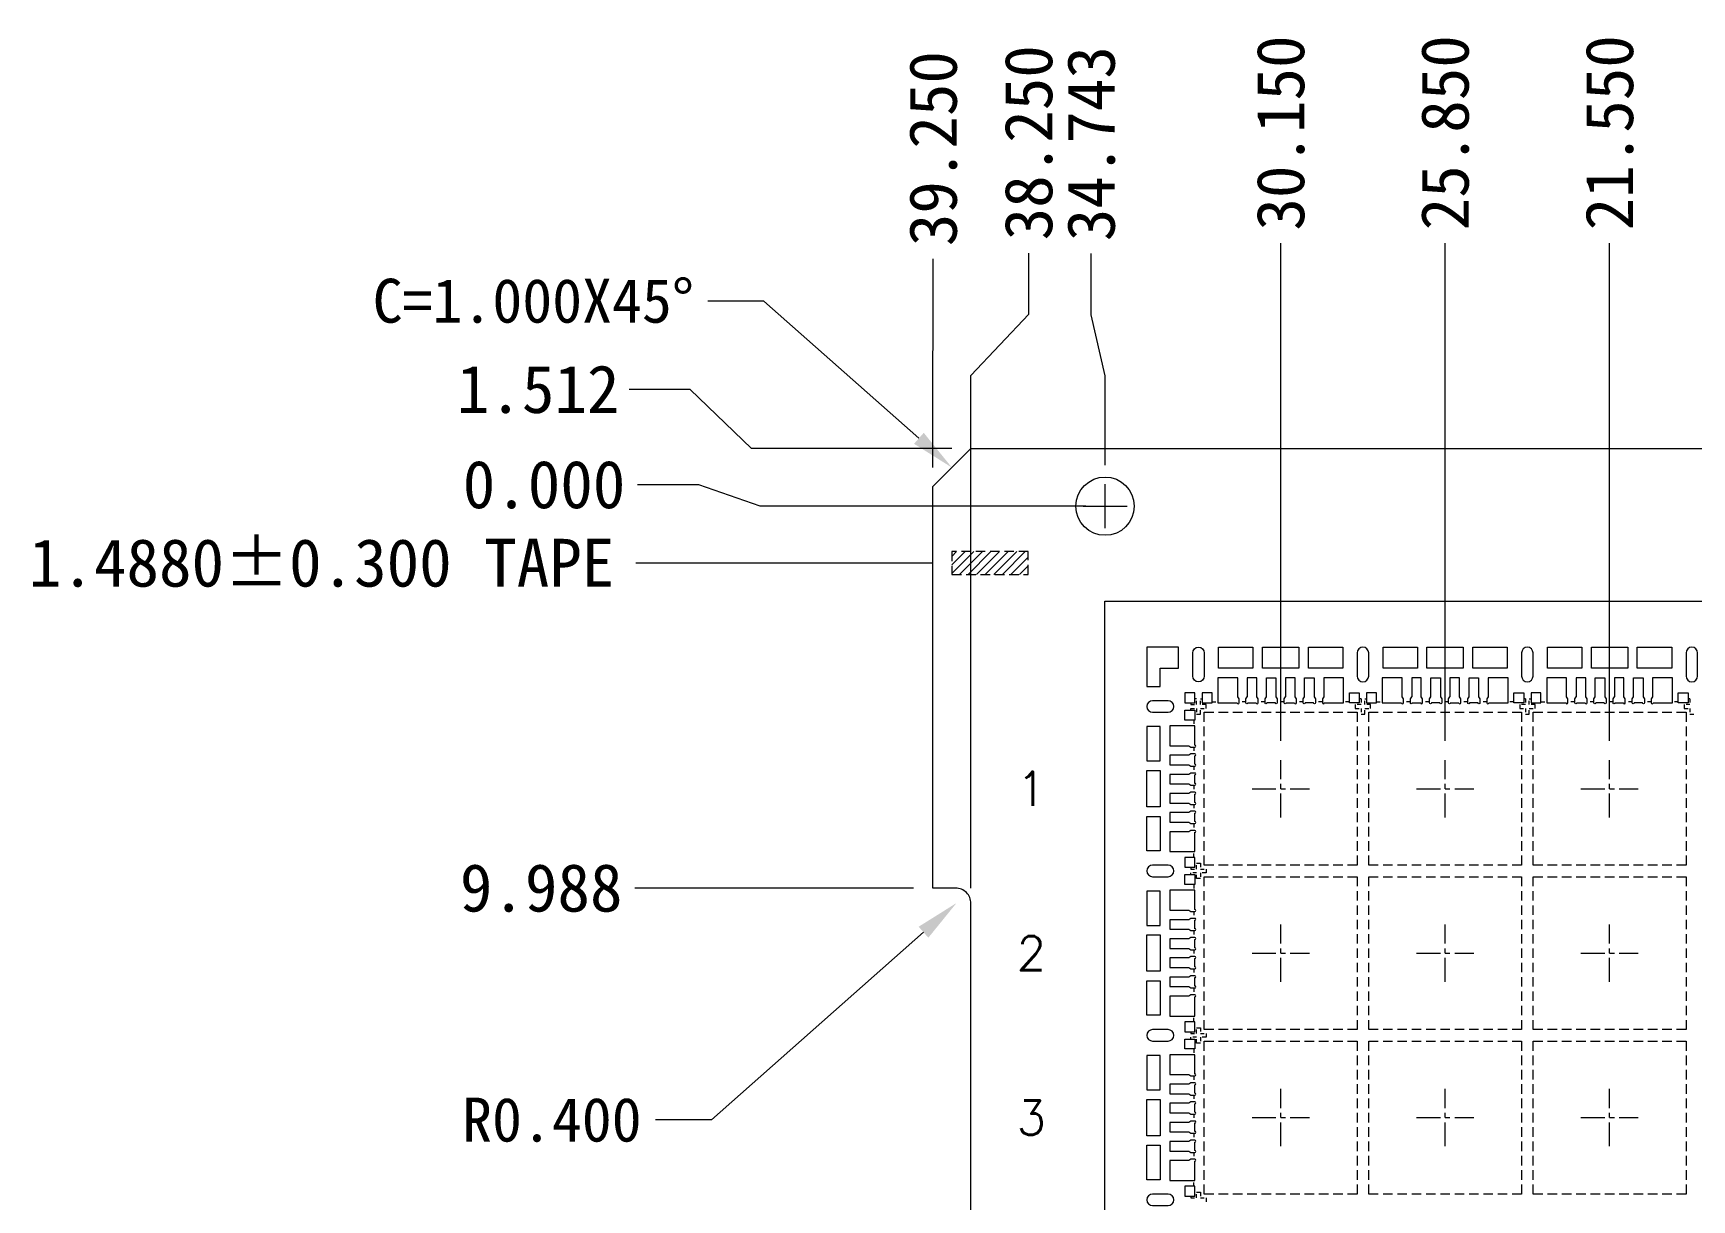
# Model space of a CAD drawing. Header units: millimetres. Extents: x -176 to -53, y -166 to -6.
# Drawn here: x -175.06 to -131.69, y -36.14 to -5.63 of the extents above; entities that cross this region are included whole.
import ezdxf

# ---------------------------------------------------------------- set-up
doc = ezdxf.new("R2010")
doc.units = ezdxf.units.MM
for name, pattern in [('CENTER', [2, 1.25, -0.25, 0.25, -0.25]), ('DASHED', [0.75, 0.5, -0.25]), ('HIDDEN', [0.375, 0.25, -0.125])]:
    doc.linetypes.add(name, pattern=pattern)
doc.layers.get('Defpoints').update_dxf_attribs({"lineweight": 18})
for name, color, linetype, lineweight in [('1', 7, 'Continuous', 18), ('1D', 4, 'Continuous', 18), ('2D', 4, 'Continuous', 18), ('ETCH', 4, 'Continuous', 15), ('PKG', 6, 'HIDDEN', 9)]:
    doc.layers.add(name, color=color, linetype=linetype, lineweight=lineweight)
doc.layers.add('中心线', color=1, linetype='CENTER')
doc.layers.add('标注', color=4, linetype='Continuous')
doc.styles.add('宋体', font='SimSun.ttf')
doc.dimstyles.new('St. ZB', dxfattribs={"dimtxt": 1.25, "dimasz": 0.8, "dimexe": 0.3, "dimexo": 0.2, "dimgap": 0.3, "dimtad": 0, "dimdec": 3, "dimzin": 0, "dimdsep": 46, "dimtxsty": '宋体', "dimcen": 0.09, "dimdle": 1.6, "dimclrd": 7, "dimclre": 1, "dimclrt": 256, "dimadec": 0, "dimazin": 0, "dimtfac": 1, "dimtdec": 3, "dimtmove": 0, "dimatfit": 3, "dimfxl": 1, "dimtolj": 1, "dimtzin": 0, "dimarcsym": 0})

# ---------------------------------------------------------------- blocks, each defined once
blk = doc.blocks.new('*D19')
at = {"layer": 'Defpoints', "color": 0, "transparency": 16777216}
for p in [(2182.161, 719.327), (2203.711, 712.452), (2182.161, 705.814)]:
    blk.add_point(p, dxfattribs=at)
at = {"layer": '标注', "color": 4, "linetype": 'Continuous', "lineweight": 5, "transparency": 16777216}
blk.add_line((2182.161, 706.314), (2182.161, 719.327), dxfattribs=at)
at = {"layer": '标注', "lineweight": 0, "transparency": 16777216, "insert": (2182.161, 722.217), "char_height": 1.25, "attachment_point": 5, "rotation": 90, "style": '宋体'}
blk.add_mtext('\\A1;21.550', dxfattribs=at)
blk = doc.blocks.new('*D20')
at = {"layer": 'Defpoints', "color": 0, "transparency": 16777216}
for p in [(2177.861, 719.327), (2203.711, 712.452), (2177.861, 705.814)]:
    blk.add_point(p, dxfattribs=at)
at = {"layer": '标注', "color": 4, "linetype": 'Continuous', "lineweight": 5, "transparency": 16777216}
blk.add_line((2177.861, 706.314), (2177.861, 719.327), dxfattribs=at)
at = {"layer": '标注', "lineweight": 0, "transparency": 16777216, "insert": (2177.861, 722.217), "char_height": 1.25, "attachment_point": 5, "rotation": 90, "style": '宋体'}
blk.add_mtext('\\A1;25.850', dxfattribs=at)
blk = doc.blocks.new('*D21')
at = {"layer": 'Defpoints', "color": 0, "transparency": 16777216}
for p in [(2173.561, 719.327), (2203.711, 712.452), (2173.561, 705.814)]:
    blk.add_point(p, dxfattribs=at)
at = {"layer": '标注', "color": 4, "linetype": 'Continuous', "lineweight": 5, "transparency": 16777216}
blk.add_line((2173.561, 706.314), (2173.561, 719.327), dxfattribs=at)
at = {"layer": '标注', "lineweight": 0, "transparency": 16777216, "insert": (2173.561, 722.21), "char_height": 1.25, "attachment_point": 5, "rotation": 90, "style": '宋体'}
blk.add_mtext('\\A1;30.150', dxfattribs=at)
blk = doc.blocks.new('*D30')
at = {"layer": 'Defpoints', "color": 0, "transparency": 16777216}
for p in [(2168.607, 719.058), (2168.968, 713.027), (2203.711, 712.452)]:
    blk.add_point(p, dxfattribs=at)
at = {"layer": '标注', "color": 4, "linetype": 'Continuous', "lineweight": 5, "transparency": 16777216}
for p, q in [((2168.607, 717.458), (2168.607, 719.058)), ((2168.968, 715.858), (2168.607, 717.458)), ((2168.968, 713.527), (2168.968, 715.858))]:
    blk.add_line(p, q, dxfattribs=at)
at = {"layer": '标注', "lineweight": 0, "transparency": 16777216, "insert": (2168.607, 721.932), "char_height": 1.25, "attachment_point": 5, "rotation": 90, "style": '宋体'}
blk.add_mtext('\\A1;34.743', dxfattribs=at)
blk = doc.blocks.new('*D31')
at = {"layer": 'Defpoints', "color": 0, "transparency": 16777216}
for p in [(2164.476, 718.918), (2164.461, 712.964), (2203.711, 712.452)]:
    blk.add_point(p, dxfattribs=at)
at = {"layer": '标注', "color": 4, "linetype": 'Continuous', "lineweight": 5, "transparency": 16777216}
for p, q in [((2164.476, 717.318), (2164.476, 718.918)), ((2164.461, 715.718), (2164.476, 717.318)), ((2164.461, 713.464), (2164.461, 715.718))]:
    blk.add_line(p, q, dxfattribs=at)
at = {"layer": '标注', "lineweight": 0, "transparency": 16777216, "insert": (2164.476, 721.802), "char_height": 1.25, "attachment_point": 5, "rotation": 90, "style": '宋体'}
blk.add_mtext('\\A1;39.250', dxfattribs=at)
blk = doc.blocks.new('*D32')
at = {"layer": 'Defpoints', "color": 0, "transparency": 16777216}
for p in [(2166.972, 719.071), (2203.711, 712.452), (2165.461, 701.965)]:
    blk.add_point(p, dxfattribs=at)
at = {"layer": '标注', "color": 6, "linetype": 'Continuous', "lineweight": 5, "transparency": 16777216}
for p, q in [((2166.972, 717.471), (2166.972, 719.071)), ((2165.461, 715.871), (2166.972, 717.471)), ((2165.461, 702.465), (2165.461, 715.871))]:
    blk.add_line(p, q, dxfattribs=at)
at = {"layer": '标注', "color": 6, "lineweight": 0, "transparency": 16777216, "insert": (2166.972, 721.955), "char_height": 1.25, "attachment_point": 5, "rotation": 90, "style": '宋体'}
blk.add_mtext('\\A1;38.250', dxfattribs=at)
blk = doc.blocks.new('*D33')
at = {"layer": 'Defpoints', "color": 0, "transparency": 16777216}
for p in [(2203.711, 712.452), (2156.668, 702.466), (2164.461, 702.464)]:
    blk.add_point(p, dxfattribs=at)
at = {"layer": '标注', "color": 4, "linetype": 'Continuous', "lineweight": 5, "transparency": 16777216}
for p, q in [((2158.268, 702.466), (2156.668, 702.466)), ((2159.868, 702.464), (2158.268, 702.466)), ((2163.961, 702.464), (2159.868, 702.464))]:
    blk.add_line(p, q, dxfattribs=at)
at = {"layer": '标注', "lineweight": 0, "transparency": 16777216, "insert": (2154.224, 702.466), "char_height": 1.25, "attachment_point": 5, "style": '宋体'}
blk.add_mtext('\\A1;9.988', dxfattribs=at)
blk = doc.blocks.new('*D34')
at = {"layer": 'Defpoints', "color": 0, "transparency": 16777216}
for p in [(2156.522, 715.504), (2165.461, 713.964), (2203.711, 712.452)]:
    blk.add_point(p, dxfattribs=at)
at = {"layer": '标注', "color": 4, "linetype": 'Continuous', "lineweight": 5, "transparency": 16777216}
for p, q in [((2158.122, 715.504), (2156.522, 715.504)), ((2159.722, 713.964), (2158.122, 715.504)), ((2164.961, 713.964), (2159.722, 713.964))]:
    blk.add_line(p, q, dxfattribs=at)
at = {"layer": '标注', "lineweight": 0, "transparency": 16777216, "insert": (2154.145, 715.504), "char_height": 1.25, "attachment_point": 5, "style": '宋体'}
blk.add_mtext('\\A1;1.512', dxfattribs=at)
blk = doc.blocks.new('*D35')
at = {"layer": 'Defpoints', "color": 0, "transparency": 16777216}
for p in [(2203.711, 712.452), (2158.047, 682.471), (2164.461, 682.464)]:
    blk.add_point(p, dxfattribs=at)
at = {"layer": '标注', "color": 4, "linetype": 'Continuous', "lineweight": 5, "transparency": 16777216}
for p, q in [((2159.647, 682.471), (2158.047, 682.471)), ((2161.247, 682.464), (2159.647, 682.471)), ((2163.961, 682.464), (2161.247, 682.464))]:
    blk.add_line(p, q, dxfattribs=at)
at = {"layer": '标注', "lineweight": 0, "transparency": 16777216, "insert": (2155.163, 682.471), "char_height": 1.25, "attachment_point": 5, "style": '宋体'}
blk.add_mtext('\\A1;29.988', dxfattribs=at)
blk = doc.blocks.new('*D36')
at = {"layer": 'Defpoints', "color": 0, "transparency": 16777216}
for p in [(2203.711, 712.452), (2158.06, 667.471), (2164.461, 667.464)]:
    blk.add_point(p, dxfattribs=at)
at = {"layer": '标注', "color": 4, "linetype": 'Continuous', "lineweight": 5, "transparency": 16777216}
for p, q in [((2159.66, 667.471), (2158.06, 667.471)), ((2161.26, 667.464), (2159.66, 667.471)), ((2163.961, 667.464), (2161.26, 667.464))]:
    blk.add_line(p, q, dxfattribs=at)
at = {"layer": '标注', "lineweight": 0, "transparency": 16777216, "insert": (2155.163, 667.471), "char_height": 1.25, "attachment_point": 5, "style": '宋体'}
blk.add_mtext('\\A1;44.988', dxfattribs=at)
blk = doc.blocks.new('*D37')
at = {"layer": 'Defpoints', "color": 0, "transparency": 16777216}
for p in [(2203.711, 712.452), (2158.499, 638.978), (2164.966, 638.964)]:
    blk.add_point(p, dxfattribs=at)
at = {"layer": '标注', "color": 4, "linetype": 'Continuous', "lineweight": 5, "transparency": 16777216}
for p, q in [((2160.099, 638.978), (2158.499, 638.978)), ((2161.699, 638.964), (2160.099, 638.978)), ((2164.466, 638.964), (2161.699, 638.964))]:
    blk.add_line(p, q, dxfattribs=at)
at = {"layer": '标注', "lineweight": 0, "transparency": 16777216, "insert": (2149.791, 638.978), "char_height": 1.25, "attachment_point": 5, "style": '宋体'}
blk.add_mtext('\\A1;73.4880%%p0.300 TAPE', dxfattribs=at)
blk = doc.blocks.new('*D38')
at = {"layer": 'Defpoints', "color": 0, "transparency": 16777216}
for p in [(2203.711, 712.452), (2158.577, 635.95), (2165.461, 635.964)]:
    blk.add_point(p, dxfattribs=at)
at = {"layer": '标注', "color": 4, "linetype": 'Continuous', "lineweight": 5, "transparency": 16777216}
for p, q in [((2160.177, 635.95), (2158.577, 635.95)), ((2161.777, 635.964), (2160.177, 635.95)), ((2164.961, 635.964), (2161.777, 635.964))]:
    blk.add_line(p, q, dxfattribs=at)
at = {"layer": '标注', "lineweight": 0, "transparency": 16777216, "insert": (2155.704, 635.95), "char_height": 1.25, "attachment_point": 5, "style": '宋体'}
blk.add_mtext('\\A1;76.488', dxfattribs=at)
blk = doc.blocks.new('*D39')
at = {"layer": 'Defpoints', "color": 0, "transparency": 16777216}
for p in [(2156.746, 713.013), (2168.968, 712.452), (2203.711, 712.452)]:
    blk.add_point(p, dxfattribs=at)
at = {"layer": '标注', "color": 4, "linetype": 'Continuous', "lineweight": 5, "transparency": 16777216}
for p, q in [((2158.346, 713.013), (2156.746, 713.013)), ((2159.946, 712.452), (2158.346, 713.013)), ((2168.468, 712.452), (2159.946, 712.452))]:
    blk.add_line(p, q, dxfattribs=at)
at = {"layer": '标注', "lineweight": 0, "transparency": 16777216, "insert": (2154.298, 713.013), "char_height": 1.25, "attachment_point": 5, "style": '宋体'}
blk.add_mtext('\\A1;0.000', dxfattribs=at)
blk = doc.blocks.new('*D40')
at = {"layer": 'Defpoints', "color": 0, "transparency": 16777216}
for p in [(2203.711, 712.452), (2156.698, 710.964), (2164.961, 710.964)]:
    blk.add_point(p, dxfattribs=at)
at = {"layer": '标注', "color": 4, "linetype": 'Continuous', "lineweight": 5, "transparency": 16777216}
blk.add_line((2164.461, 710.964), (2156.698, 710.964), dxfattribs=at)
at = {"layer": '标注', "lineweight": 0, "transparency": 16777216, "insert": (2148.482, 710.964), "char_height": 1.25, "attachment_point": 5, "style": '宋体'}
blk.add_mtext('\\A1;1.4880%%P0.300 TAPE', dxfattribs=at)
blk = doc.blocks.new('*D45')
at = {"layer": 'Defpoints', "color": 0, "transparency": 16777216}
for p in [(2203.711, 712.452), (2158.046, 647.464), (2164.461, 647.464)]:
    blk.add_point(p, dxfattribs=at)
at = {"layer": '标注', "color": 4, "linetype": 'Continuous', "lineweight": 5, "transparency": 16777216}
blk.add_line((2163.961, 647.464), (2158.046, 647.464), dxfattribs=at)
at = {"layer": '标注', "lineweight": 0, "transparency": 16777216, "insert": (2155.159, 647.464), "char_height": 1.25, "attachment_point": 5, "style": '宋体'}
blk.add_mtext('\\A1;64.988', dxfattribs=at)
blk = doc.blocks.new('*D47')
at = {"layer": 'Defpoints', "color": 0, "transparency": 16777216}
for p in [(2203.711, 712.452), (2168.961, 639.964), (2167.668, 632.405)]:
    blk.add_point(p, dxfattribs=at)
at = {"layer": '标注', "color": 4, "linetype": 'Continuous', "lineweight": 5, "transparency": 16777216}
for p, q in [((2168.961, 639.464), (2168.961, 635.605)), ((2168.961, 635.605), (2167.668, 634.005)), ((2167.668, 634.005), (2167.668, 632.405))]:
    blk.add_line(p, q, dxfattribs=at)
at = {"layer": '标注', "lineweight": 0, "transparency": 16777216, "insert": (2167.668, 629.521), "char_height": 1.25, "attachment_point": 5, "rotation": 90, "style": '宋体'}
blk.add_mtext('\\A1;34.750', dxfattribs=at)

msp = doc.modelspace()

# ---------------------------------------------------------------- hatches: boundary and pattern name
at = {"layer": 'ETCH', "lineweight": 0}
h = msp.add_hatch(dxfattribs=at)
h.set_pattern_fill('ANSI31', color=256, scale=0.05)
h.set_pattern_definition([(45, (0.36697, 0.75377), (-0.1122532, 0.1122532), [])])
h.paths.add_polyline_path([(-91.7491, -148.366), (-92.3491, -148.366), (-92.3491, -148.4502), (-91.7491, -148.4502)])
h.paths.add_polyline_path([(-91.7491, -148.2702), (-92.3491, -148.2702), (-92.3491, -148.366), (-91.7491, -148.366)])
h.paths.add_polyline_path([(-91.7491, -126.7602), (-92.3491, -126.7602), (-92.3491, -126.8502), (-91.7491, -126.8502)])
h.paths.add_polyline_path([(-91.7491, -126.6702), (-92.3491, -126.6702), (-92.3491, -126.7602), (-91.7491, -126.7602)])
h.paths.add_polyline_path([(-168.2491, -126.7602), (-168.8491, -126.7602), (-168.8491, -126.8502), (-168.2491, -126.8502)])
h.paths.add_polyline_path([(-168.2491, -126.6702), (-168.8491, -126.6702), (-168.8491, -126.7602), (-168.2491, -126.7602)])
h.paths.add_polyline_path([(-149.0388, -91.4903), (-151.0388, -91.4903), (-151.0388, -91.7903), (-149.0388, -91.7903)])
h.paths.add_polyline_path([(-149.0388, -91.1903), (-151.0388, -91.1903), (-151.0388, -91.4903), (-149.0388, -91.4903)])
h.paths.add_polyline_path([(-149.0388, -19.4903), (-151.0388, -19.4903), (-151.0388, -19.7903), (-149.0388, -19.7903)])
h.paths.add_polyline_path([(-149.0388, -19.1903), (-151.0388, -19.1903), (-151.0388, -19.4903), (-149.0388, -19.4903)])
h.paths.add_polyline_path([(-168.2491, -148.366), (-168.8491, -148.366), (-168.8491, -148.4502), (-168.2491, -148.4502)])
h.paths.add_polyline_path([(-168.2491, -148.2702), (-168.8491, -148.2702), (-168.8491, -148.366), (-168.2491, -148.366)])
at = {"layer": '标注', "lineweight": 0}
for points in [[(-152.0267, -16.3713), (-151.0388, -16.9903), (-151.7725, -16.0844)], [(-151.906, -28.9996), (-150.9181, -28.3806), (-151.6519, -29.2866)]]:
    msp.add_hatch(color=256, dxfattribs=at).paths.add_polyline_path(points, flags=0)

# ---------------------------------------------------------------- linework, layer by layer
at = {"color": 6, "linetype": 'ByBlock', "lineweight": 0, "elevation": -0.0291}
msp.add_lwpolyline([(-75.0388, -94.4903), (-150.5388, -94.4903), (-151.5388, -93.4903), (-151.5388, -93.4903), (-151.5388, -93.4903), (-151.5388, -82.9903), (-150.9388, -82.9903, 0.4142136), (-150.5388, -82.5903), (-150.5388, -63.3903, 0.4142136), (-150.9388, -62.9903), (-151.5388, -62.9903), (-151.5388, -47.9903), (-150.9388, -47.9903, 0.4142136), (-150.5388, -47.5903), (-150.5388, -28.3903, 0.4142136), (-150.9388, -27.9903), (-151.5388, -27.9903), (-151.5388, -17.4903), (-151.5388, -17.4903), (-151.5388, -17.4903), (-150.5388, -16.4903), (-75.0388, -16.4903)], format="xyb", dxfattribs=at)
at = {"lineweight": 0, "elevation": -0.0291}
msp.add_lwpolyline([(-145.1138, -22.2403), (-145.1138, -21.6903), (-145.9388, -21.6903), (-145.9388, -22.7153), (-145.5888, -22.7153), (-145.5888, -22.2403)], close=True, dxfattribs=at)
at = {"lineweight": 0, "ltscale": 10, "elevation": -0.0291}
for points in [[(-144.7388, -22.4453), (-144.7388, -21.8403, -1), (-144.4388, -21.8403), (-144.4388, -22.4453, -1)], [(-140.1388, -22.4453), (-140.1388, -21.8403, 1), (-140.4388, -21.8403), (-140.4388, -22.4453, 1)], [(-135.8388, -22.4453), (-135.8388, -21.8403, 1), (-136.1388, -21.8403), (-136.1388, -22.4453, 1)], [(-135.8388, -22.4453), (-135.8388, -21.8403, 1), (-136.1388, -21.8403), (-136.1388, -22.4453, 1)], [(-131.5388, -22.4453), (-131.5388, -21.8403, 1), (-131.8388, -21.8403), (-131.8388, -22.4453, 1)], [(-131.5388, -22.4453), (-131.5388, -21.8403, 1), (-131.8388, -21.8403), (-131.8388, -22.4453, 1)], [(-145.3838, -23.0903), (-145.7888, -23.0903, 1), (-145.7888, -23.3903), (-145.3838, -23.3903, 1)], [(-145.3838, -27.3903), (-145.7888, -27.3903, 1), (-145.7888, -27.6903), (-145.3838, -27.6903, 1)], [(-145.3838, -31.6903), (-145.7888, -31.6903, 1), (-145.7888, -31.9903), (-145.3838, -31.9903, 1)], [(-145.3838, -35.9903), (-145.7888, -35.9903, 1), (-145.7888, -36.2903), (-145.3838, -36.2903, 1)]]:
    msp.add_lwpolyline(points, format="xyb", close=True, dxfattribs=at)
for points in [[(-144.0638, -22.2403), (-144.0638, -21.6903), (-143.1638, -21.6903), (-143.1638, -22.2403)], [(-142.9138, -22.2403), (-142.9138, -21.6903), (-141.9638, -21.6903), (-141.9638, -22.2403)], [(-141.7138, -22.2403), (-141.7138, -21.6903), (-140.8138, -21.6903), (-140.8138, -22.2403)], [(-139.7638, -22.2403), (-139.7638, -21.6903), (-138.8638, -21.6903), (-138.8638, -22.2403)], [(-138.6138, -22.2403), (-138.6138, -21.6903), (-137.6638, -21.6903), (-137.6638, -22.2403)], [(-137.4138, -22.2403), (-137.4138, -21.6903), (-136.5138, -21.6903), (-136.5138, -22.2403)], [(-135.4638, -22.2403), (-135.4638, -21.6903), (-134.5638, -21.6903), (-134.5638, -22.2403)], [(-134.3138, -22.2403), (-134.3138, -21.6903), (-133.3638, -21.6903), (-133.3638, -22.2403)], [(-133.1138, -22.2403), (-133.1138, -21.6903), (-132.2138, -21.6903), (-132.2138, -22.2403)], [(-145.9388, -24.6653), (-145.5888, -24.6653), (-145.5888, -23.7653), (-145.9388, -23.7653)], [(-145.9388, -24.9153), (-145.5888, -24.9153), (-145.5888, -25.8653), (-145.9388, -25.8653)], [(-145.5888, -26.1153), (-145.5888, -27.0153), (-145.9388, -27.0153), (-145.9388, -26.1153)], [(-145.9388, -28.9653), (-145.5888, -28.9653), (-145.5888, -28.0653), (-145.9388, -28.0653)], [(-145.9388, -29.2153), (-145.5888, -29.2153), (-145.5888, -30.1653), (-145.9388, -30.1653)], [(-145.5888, -30.4153), (-145.5888, -31.3153), (-145.9388, -31.3153), (-145.9388, -30.4153)], [(-145.9388, -33.2653), (-145.5888, -33.2653), (-145.5888, -32.3653), (-145.9388, -32.3653)], [(-145.9388, -33.5153), (-145.5888, -33.5153), (-145.5888, -34.4653), (-145.9388, -34.4653)], [(-145.5888, -34.7153), (-145.5888, -35.6153), (-145.9388, -35.6153), (-145.9388, -34.7153)]]:
    msp.add_lwpolyline(points, close=True, dxfattribs=at)
at = {"layer": '1', "lineweight": 0, "elevation": -0.0291}
for points in [[(-143.5288, -23.1453), (-143.5288, -23.0403), (-143.5638, -22.9903), (-143.5638, -22.4903), (-144.0838, -22.4903), (-144.0838, -23.1453), (-143.5788, -23.1453, 1)], [(-141.2988, -23.1453), (-140.7938, -23.1453), (-140.7938, -22.4903), (-141.3138, -22.4903), (-141.3138, -22.9903), (-141.3488, -23.0403), (-141.3488, -23.1453, 1)], [(-139.2638, -22.9903), (-139.2638, -22.4903), (-139.7838, -22.4903), (-139.7838, -23.1453), (-139.2788, -23.1453, 1), (-139.2288, -23.1453), (-139.2288, -23.0403)], [(-137.0488, -23.0403), (-137.0488, -23.1453, 1), (-136.9988, -23.1453), (-136.4938, -23.1453), (-136.4938, -22.4903), (-137.0138, -22.4903), (-137.0138, -22.9903)], [(-134.9638, -22.9903), (-134.9638, -22.4903), (-135.4838, -22.4903), (-135.4838, -23.1453), (-134.9788, -23.1453, 1), (-134.9288, -23.1453), (-134.9288, -23.0403)], [(-132.7488, -23.0403), (-132.7488, -23.1453, 1), (-132.6988, -23.1453), (-132.1938, -23.1453), (-132.1938, -22.4903), (-132.7138, -22.4903), (-132.7138, -22.9903)], [(-144.7888, -24.3003), (-144.6838, -24.3003, 1), (-144.6838, -24.2503), (-144.6838, -23.7453), (-145.3388, -23.7453), (-145.3388, -24.2653), (-144.8388, -24.2653)], [(-144.8388, -26.5153), (-145.3388, -26.5153), (-145.3388, -27.0353), (-144.6838, -27.0353), (-144.6838, -26.5303, 1), (-144.6838, -26.4803), (-144.7888, -26.4803)], [(-144.7888, -28.6003), (-144.6838, -28.6003, 1), (-144.6838, -28.5503), (-144.6838, -28.0453), (-145.3388, -28.0453), (-145.3388, -28.5653), (-144.8388, -28.5653)], [(-144.8388, -30.8153), (-145.3388, -30.8153), (-145.3388, -31.3353), (-144.6838, -31.3353), (-144.6838, -30.8303, 1), (-144.6838, -30.7803), (-144.7888, -30.7803)], [(-144.7888, -32.9003), (-144.6838, -32.9003, 1), (-144.6838, -32.8503), (-144.6838, -32.3453), (-145.3388, -32.3453), (-145.3388, -32.8653), (-144.8388, -32.8653)], [(-144.8388, -35.1153), (-145.3388, -35.1153), (-145.3388, -35.6353), (-144.6838, -35.6353), (-144.6838, -35.1303, 1), (-144.6838, -35.0803), (-144.7888, -35.0803)]]:
    msp.add_lwpolyline(points, format="xyb", close=True, dxfattribs=at)
for points in [[(-143.2988, -23.1453), (-143.0788, -23.1453, 1), (-143.0288, -23.1453), (-143.0288, -23.0403), (-143.0638, -22.9903), (-143.0638, -22.4903), (-143.3138, -22.4903), (-143.3138, -22.9903)], [(-142.2988, -23.1453), (-142.0788, -23.1453, 1), (-142.0288, -23.1453), (-142.0288, -23.0403), (-142.0638, -22.9903), (-142.0638, -22.4903), (-142.3138, -22.4903), (-142.3138, -22.9903)], [(-138.9988, -23.1453), (-138.7788, -23.1453, 1), (-138.7288, -23.1453), (-138.7288, -23.0403), (-138.7638, -22.9903), (-138.7638, -22.4903), (-139.0138, -22.4903), (-139.0138, -22.9903)], [(-137.9988, -23.1453), (-137.7788, -23.1453, 1), (-137.7288, -23.1453), (-137.7288, -23.0403), (-137.7638, -22.9903), (-137.7638, -22.4903), (-138.0138, -22.4903), (-138.0138, -22.9903)], [(-134.6988, -23.1453), (-134.4788, -23.1453, 1), (-134.4288, -23.1453), (-134.4288, -23.0403), (-134.4638, -22.9903), (-134.4638, -22.4903), (-134.7138, -22.4903), (-134.7138, -22.9903)], [(-133.6988, -23.1453), (-133.4788, -23.1453, 1), (-133.4288, -23.1453), (-133.4288, -23.0403), (-133.4638, -22.9903), (-133.4638, -22.4903), (-133.7138, -22.4903), (-133.7138, -22.9903)], [(-144.6838, -25.2503), (-144.6838, -25.0303, 1), (-144.6838, -24.9803), (-144.7888, -24.9803), (-144.8388, -25.0153), (-145.3388, -25.0153), (-145.3388, -25.2653), (-144.8388, -25.2653)], [(-144.6838, -26.2503), (-144.6838, -26.0303, 1), (-144.6838, -25.9803), (-144.7888, -25.9803), (-144.8388, -26.0153), (-145.3388, -26.0153), (-145.3388, -26.2653), (-144.8388, -26.2653)], [(-144.6838, -29.5503), (-144.6838, -29.3303, 1), (-144.6838, -29.2803), (-144.7888, -29.2803), (-144.8388, -29.3153), (-145.3388, -29.3153), (-145.3388, -29.5653), (-144.8388, -29.5653)], [(-144.6838, -30.5503), (-144.6838, -30.3303, 1), (-144.6838, -30.2803), (-144.7888, -30.2803), (-144.8388, -30.3153), (-145.3388, -30.3153), (-145.3388, -30.5653), (-144.8388, -30.5653)], [(-144.6838, -33.8503), (-144.6838, -33.6303, 1), (-144.6838, -33.5803), (-144.7888, -33.5803), (-144.8388, -33.6153), (-145.3388, -33.6153), (-145.3388, -33.8653), (-144.8388, -33.8653)], [(-144.6838, -34.8503), (-144.6838, -34.6303, 1), (-144.6838, -34.5803), (-144.7888, -34.5803), (-144.8388, -34.6153), (-145.3388, -34.6153), (-145.3388, -34.8653), (-144.8388, -34.8653)]]:
    msp.add_lwpolyline(points, format="xyb", dxfattribs=at)
at = {"layer": '1', "color": 7, "lineweight": 0, "elevation": -0.0291}
for points in [[(-142.5288, -23.1453, -1), (-142.5788, -23.1453), (-142.7988, -23.1453, -1), (-142.8488, -23.1453), (-142.8488, -23.0403), (-142.8138, -22.9903), (-142.8138, -22.4903), (-142.5638, -22.4903), (-142.5638, -22.9903), (-142.5288, -23.0403)], [(-141.5288, -23.1453, -1), (-141.5788, -23.1453), (-141.7988, -23.1453, -1), (-141.8488, -23.1453), (-141.8488, -23.0403), (-141.8138, -22.9903), (-141.8138, -22.4903), (-141.5638, -22.4903), (-141.5638, -22.9903), (-141.5288, -23.0403)], [(-138.2288, -23.1453, -1), (-138.2788, -23.1453), (-138.4988, -23.1453, -1), (-138.5488, -23.1453), (-138.5488, -23.0403), (-138.5138, -22.9903), (-138.5138, -22.4903), (-138.2638, -22.4903), (-138.2638, -22.9903), (-138.2288, -23.0403)], [(-137.2288, -23.1453, -1), (-137.2788, -23.1453), (-137.4988, -23.1453, -1), (-137.5488, -23.1453), (-137.5488, -23.0403), (-137.5138, -22.9903), (-137.5138, -22.4903), (-137.2638, -22.4903), (-137.2638, -22.9903), (-137.2288, -23.0403)], [(-133.9288, -23.1453, -1), (-133.9788, -23.1453), (-134.1988, -23.1453, -1), (-134.2488, -23.1453), (-134.2488, -23.0403), (-134.2138, -22.9903), (-134.2138, -22.4903), (-133.9638, -22.4903), (-133.9638, -22.9903), (-133.9288, -23.0403)], [(-132.9288, -23.1453, -1), (-132.9788, -23.1453), (-133.1988, -23.1453, -1), (-133.2488, -23.1453), (-133.2488, -23.0403), (-133.2138, -22.9903), (-133.2138, -22.4903), (-132.9638, -22.4903), (-132.9638, -22.9903), (-132.9288, -23.0403)], [(-144.7888, -24.4803), (-144.8388, -24.5153), (-145.3388, -24.5153), (-145.3388, -24.7653), (-144.8388, -24.7653), (-144.7888, -24.8003), (-144.6838, -24.8003, 1), (-144.6838, -24.7503), (-144.6838, -24.5303, 1), (-144.6838, -24.4803)], [(-144.7888, -25.4803), (-144.8388, -25.5153), (-145.3388, -25.5153), (-145.3388, -25.7653), (-144.8388, -25.7653), (-144.7888, -25.8003), (-144.6838, -25.8003, 1), (-144.6838, -25.7503), (-144.6838, -25.5303, 1), (-144.6838, -25.4803)], [(-144.7888, -28.7803), (-144.8388, -28.8153), (-145.3388, -28.8153), (-145.3388, -29.0653), (-144.8388, -29.0653), (-144.7888, -29.1003), (-144.6838, -29.1003, 1), (-144.6838, -29.0503), (-144.6838, -28.8303, 1), (-144.6838, -28.7803)], [(-144.7888, -29.7803), (-144.8388, -29.8153), (-145.3388, -29.8153), (-145.3388, -30.0653), (-144.8388, -30.0653), (-144.7888, -30.1003), (-144.6838, -30.1003, 1), (-144.6838, -30.0503), (-144.6838, -29.8303, 1), (-144.6838, -29.7803)], [(-144.7888, -33.0803), (-144.8388, -33.1153), (-145.3388, -33.1153), (-145.3388, -33.3653), (-144.8388, -33.3653), (-144.7888, -33.4003), (-144.6838, -33.4003, 1), (-144.6838, -33.3503), (-144.6838, -33.1303, 1), (-144.6838, -33.0803)], [(-144.7888, -34.0803), (-144.8388, -34.1153), (-145.3388, -34.1153), (-145.3388, -34.3653), (-144.8388, -34.3653), (-144.7888, -34.4003), (-144.6838, -34.4003, 1), (-144.6838, -34.3503), (-144.6838, -34.1303, 1), (-144.6838, -34.0803)]]:
    msp.add_lwpolyline(points, format="xyb", close=True, dxfattribs=at)
at = {"layer": '1', "lineweight": 0, "elevation": -0.0291}
for points in [[(-144.9438, -23.1453), (-144.6838, -23.1453), (-144.6838, -22.8853), (-144.9438, -22.8853)], [(-144.2338, -23.1453), (-144.2338, -22.8853), (-144.4938, -22.8853), (-144.4938, -23.1453)], [(-140.6438, -23.1453), (-140.6438, -22.8853), (-140.3838, -22.8853), (-140.3838, -23.1453)], [(-139.9338, -23.1453), (-139.9338, -22.8853), (-140.1938, -22.8853), (-140.1938, -23.1453)], [(-136.3438, -23.1453), (-136.3438, -22.8853), (-136.0838, -22.8853), (-136.0838, -23.1453)], [(-135.6338, -23.1453), (-135.6338, -22.8853), (-135.8938, -22.8853), (-135.8938, -23.1453)], [(-132.0438, -23.1453), (-132.0438, -22.8853), (-131.7838, -22.8853), (-131.7838, -23.1453)], [(-144.6838, -23.5953), (-144.9438, -23.5953), (-144.9438, -23.3353), (-144.6838, -23.3353)], [(-144.6838, -27.1853), (-144.9438, -27.1853), (-144.9438, -27.4453), (-144.6838, -27.4453)], [(-144.6838, -27.8953), (-144.9438, -27.8953), (-144.9438, -27.6353), (-144.6838, -27.6353)], [(-144.6838, -31.4853), (-144.9438, -31.4853), (-144.9438, -31.7453), (-144.6838, -31.7453)], [(-144.6838, -32.1953), (-144.9438, -32.1953), (-144.9438, -31.9353), (-144.6838, -31.9353)], [(-144.6838, -35.7853), (-144.9438, -35.7853), (-144.9438, -36.0453), (-144.6838, -36.0453)]]:
    msp.add_lwpolyline(points, close=True, dxfattribs=at)
at = {"layer": '1', "color": 7, "lineweight": 0, "elevation": -0.0291}
for points in [[(-143.2988, -23.1453, -1), (-143.3488, -23.1453), (-143.3488, -23.0403), (-143.3138, -22.9903)], [(-142.2988, -23.1453, -1), (-142.3488, -23.1453), (-142.3488, -23.0403), (-142.3138, -22.9903)], [(-138.9988, -23.1453, -1), (-139.0488, -23.1453), (-139.0488, -23.0403), (-139.0138, -22.9903)], [(-137.9988, -23.1453, -1), (-138.0488, -23.1453), (-138.0488, -23.0403), (-138.0138, -22.9903)], [(-134.6988, -23.1453, -1), (-134.7488, -23.1453), (-134.7488, -23.0403), (-134.7138, -22.9903)], [(-133.6988, -23.1453, -1), (-133.7488, -23.1453), (-133.7488, -23.0403), (-133.7138, -22.9903)], [(-144.8388, -25.2653), (-144.7888, -25.3003), (-144.6838, -25.3003, 1), (-144.6838, -25.2503)], [(-144.8388, -26.2653), (-144.7888, -26.3003), (-144.6838, -26.3003, 1), (-144.6838, -26.2503)], [(-144.8388, -29.5653), (-144.7888, -29.6003), (-144.6838, -29.6003, 1), (-144.6838, -29.5503)], [(-144.8388, -30.5653), (-144.7888, -30.6003), (-144.6838, -30.6003, 1), (-144.6838, -30.5503)], [(-144.8388, -33.8653), (-144.7888, -33.9003), (-144.6838, -33.9003, 1), (-144.6838, -33.8503)], [(-144.8388, -34.8653), (-144.7888, -34.9003), (-144.6838, -34.9003, 1), (-144.6838, -34.8503)]]:
    msp.add_lwpolyline(points, format="xyb", dxfattribs=at)
at = {"layer": '1', "lineweight": 0}
msp.add_circle((-147.0318, -18.0023, -0.0291), 0.762, dxfattribs=at)
at = {"layer": '1D', "lineweight": 0}
for p, q in [((-147.0318, -18.5773, -0.0291), (-147.0318, -17.4273, -0.0291)), ((-147.6068, -18.0023, -0.0291), (-146.4568, -18.0023, -0.0291))]:
    msp.add_line(p, q, dxfattribs=at)
at = {"layer": '1D', "linetype": 'HIDDEN', "lineweight": 0, "elevation": -0.0291}
msp.add_lwpolyline([(-151.0388, -19.1903), (-151.0388, -19.7903), (-149.0388, -19.7903), (-149.0388, -19.1903)], close=True, dxfattribs=at)
at = {"layer": '1D', "color": 1, "lineweight": 0, "elevation": -0.0291}
msp.add_lwpolyline([(-75.0388, -90.4903), (-147.0388, -90.4903), (-147.0388, -20.4903), (-75.0388, -20.4903)], dxfattribs=at)
at = {"layer": '1D', "linetype": 'HIDDEN', "lineweight": 0, "ltscale": 0.1, "elevation": -0.0291}
for points in [[(-144.2338, -23.1203), (-144.0838, -23.1203)], [(-143.3488, -23.1203), (-143.5288, -23.1203)], [(-142.8488, -23.1203), (-143.0288, -23.1203)], [(-142.3488, -23.1203), (-142.5288, -23.1203)], [(-141.8488, -23.1203), (-142.0288, -23.1203)], [(-141.3488, -23.1203), (-141.5288, -23.1203)], [(-140.6438, -23.1203), (-140.7938, -23.1203)], [(-139.9338, -23.1203), (-139.7838, -23.1203)], [(-139.0488, -23.1203), (-139.2288, -23.1203)], [(-138.5488, -23.1203), (-138.7288, -23.1203)], [(-138.0488, -23.1203), (-138.2288, -23.1203)], [(-137.5488, -23.1203), (-137.7288, -23.1203)], [(-137.0488, -23.1203), (-137.2288, -23.1203)], [(-136.3438, -23.1203), (-136.4938, -23.1203)], [(-135.6338, -23.1203), (-135.4838, -23.1203)], [(-134.7488, -23.1203), (-134.9288, -23.1203)], [(-134.2488, -23.1203), (-134.4288, -23.1203)], [(-133.7488, -23.1203), (-133.9288, -23.1203)], [(-133.2488, -23.1203), (-133.4288, -23.1203)], [(-132.7488, -23.1203), (-132.9288, -23.1203)], [(-132.0438, -23.1203), (-132.1938, -23.1203)], [(-144.7088, -23.5953), (-144.7088, -23.7453)], [(-144.7088, -24.3003), (-144.7088, -24.4803)], [(-144.7088, -24.8003), (-144.7088, -24.9803)], [(-144.7088, -25.3003), (-144.7088, -25.4803)], [(-144.7088, -25.8003), (-144.7088, -25.9803)], [(-144.7088, -26.3003), (-144.7088, -26.4803)], [(-144.7088, -27.1853), (-144.7088, -27.0353)], [(-144.7088, -27.8953), (-144.7088, -28.0453)], [(-144.7088, -28.6003), (-144.7088, -28.7803)], [(-144.7088, -29.1003), (-144.7088, -29.2803)], [(-144.7088, -29.6003), (-144.7088, -29.7803)], [(-144.7088, -30.1003), (-144.7088, -30.2803)], [(-144.7088, -30.6003), (-144.7088, -30.7803)], [(-144.7088, -31.4853), (-144.7088, -31.3353)], [(-144.7088, -32.1953), (-144.7088, -32.3453)], [(-144.7088, -32.9003), (-144.7088, -33.0803)], [(-144.7088, -33.4003), (-144.7088, -33.5803)], [(-144.7088, -33.9003), (-144.7088, -34.0803)], [(-144.7088, -34.4003), (-144.7088, -34.5803)], [(-144.7088, -34.9003), (-144.7088, -35.0803)], [(-144.7088, -35.7853), (-144.7088, -35.6353)]]:
    msp.add_lwpolyline(points, dxfattribs=at)
at = {"layer": '2D', "color": 4, "linetype": 'HIDDEN', "lineweight": 0, "ltscale": 0.05}
for p, q in [((-140.3388, -23.1903, -0.0291), (-140.4888, -23.1903, -0.0291)), ((-140.4888, -23.1903, -0.0291), (-140.4888, -23.2903, -0.0291)), ((-140.4888, -23.2903, -0.0291), (-140.3388, -23.2903, -0.0291)), ((-140.3388, -23.0403, -0.0291), (-140.3838, -23.0403, -0.0291)), ((-140.3388, -23.0403, -0.0291), (-140.3388, -23.1903, -0.0291)), ((-140.3388, -23.2903, -0.0291), (-140.3388, -23.4403, -0.0291)), ((-140.2388, -23.1903, -0.0291), (-140.2388, -23.0403, -0.0291)), ((-140.2388, -23.0403, -0.0291), (-140.1938, -23.0403, -0.0291)), ((-140.0888, -23.1903, -0.0291), (-140.2388, -23.1903, -0.0291)), ((-140.2388, -23.4403, -0.0291), (-140.2388, -23.2903, -0.0291)), ((-140.2388, -23.2903, -0.0291), (-140.0888, -23.2903, -0.0291)), ((-140.0888, -23.2903, -0.0291), (-140.0888, -23.1903, -0.0291)), ((-136.0388, -23.1903, -0.0291), (-136.1888, -23.1903, -0.0291)), ((-136.1888, -23.1903, -0.0291), (-136.1888, -23.2903, -0.0291)), ((-136.1888, -23.2903, -0.0291), (-136.0388, -23.2903, -0.0291)), ((-136.0388, -23.0403, -0.0291), (-136.0838, -23.0403, -0.0291)), ((-136.0388, -23.0403, -0.0291), (-136.0388, -23.1903, -0.0291)), ((-136.0388, -23.2903, -0.0291), (-136.0388, -23.4403, -0.0291)), ((-135.9388, -23.1903, -0.0291), (-135.9388, -23.0403, -0.0291)), ((-135.9388, -23.0403, -0.0291), (-135.8938, -23.0403, -0.0291)), ((-135.7888, -23.1903, -0.0291), (-135.9388, -23.1903, -0.0291)), ((-135.9388, -23.4403, -0.0291), (-135.9388, -23.2903, -0.0291)), ((-135.9388, -23.2903, -0.0291), (-135.7888, -23.2903, -0.0291)), ((-135.7888, -23.2903, -0.0291), (-135.7888, -23.1903, -0.0291)), ((-131.7388, -23.1903, -0.0291), (-131.8888, -23.1903, -0.0291)), ((-131.8888, -23.1903, -0.0291), (-131.8888, -23.2903, -0.0291)), ((-131.8888, -23.2903, -0.0291), (-131.7388, -23.2903, -0.0291)), ((-131.7388, -23.0403, -0.0291), (-131.7838, -23.0403, -0.0291)), ((-131.7388, -23.0403, -0.0291), (-131.7388, -23.1903, -0.0291)), ((-131.7388, -23.2903, -0.0291), (-131.7388, -23.4403, -0.0291)), ((-140.3388, -23.4403, -0.0291), (-140.2388, -23.4403, -0.0291)), ((-136.0388, -23.4403, -0.0291), (-135.9388, -23.4403, -0.0291)), ((-131.7388, -23.4403, -0.0291), (-131.6388, -23.4403, -0.0291)), ((-144.7888, -27.4453, -0.0291), (-144.7888, -27.4903, -0.0291)), ((-144.7888, -27.4903, -0.0291), (-144.6388, -27.4903, -0.0291)), ((-144.6388, -27.5903, -0.0291), (-144.7888, -27.5903, -0.0291)), ((-144.7888, -27.6353, -0.0291), (-144.7888, -27.5903, -0.0291)), ((-144.6388, -27.3403, -0.0291), (-144.5388, -27.3403, -0.0291)), ((-144.6388, -27.4903, -0.0291), (-144.6388, -27.3403, -0.0291)), ((-144.6388, -27.7403, -0.0291), (-144.6388, -27.5903, -0.0291)), ((-144.5388, -27.7403, -0.0291), (-144.6388, -27.7403, -0.0291)), ((-144.5388, -27.3403, -0.0291), (-144.5388, -27.4903, -0.0291)), ((-144.5388, -27.4903, -0.0291), (-144.3888, -27.4903, -0.0291)), ((-144.3888, -27.5903, -0.0291), (-144.5388, -27.5903, -0.0291)), ((-144.5388, -27.5903, -0.0291), (-144.5388, -27.7403, -0.0291)), ((-144.3888, -27.4903, -0.0291), (-144.3888, -27.5903, -0.0291)), ((-144.6388, -31.6403, -0.0291), (-144.5388, -31.6403, -0.0291)), ((-144.6388, -31.7903, -0.0291), (-144.6388, -31.6403, -0.0291)), ((-144.5388, -31.6403, -0.0291), (-144.5388, -31.7903, -0.0291)), ((-144.7888, -31.7453, -0.0291), (-144.7888, -31.7903, -0.0291)), ((-144.7888, -31.7903, -0.0291), (-144.6388, -31.7903, -0.0291)), ((-144.6388, -31.8903, -0.0291), (-144.7888, -31.8903, -0.0291)), ((-144.7888, -31.9353, -0.0291), (-144.7888, -31.8903, -0.0291)), ((-144.6388, -32.0403, -0.0291), (-144.6388, -31.8903, -0.0291)), ((-144.5388, -32.0403, -0.0291), (-144.6388, -32.0403, -0.0291)), ((-144.5388, -31.7903, -0.0291), (-144.3888, -31.7903, -0.0291)), ((-144.3888, -31.8903, -0.0291), (-144.5388, -31.8903, -0.0291)), ((-144.5388, -31.8903, -0.0291), (-144.5388, -32.0403, -0.0291)), ((-144.3888, -31.7903, -0.0291), (-144.3888, -31.8903, -0.0291)), ((-144.6388, -35.9403, -0.0291), (-144.5388, -35.9403, -0.0291)), ((-144.6388, -36.0903, -0.0291), (-144.6388, -35.9403, -0.0291)), ((-144.5388, -35.9403, -0.0291), (-144.5388, -36.0903, -0.0291)), ((-144.7888, -36.0453, -0.0291), (-144.7888, -36.0903, -0.0291)), ((-144.7888, -36.0903, -0.0291), (-144.6388, -36.0903, -0.0291)), ((-144.5388, -36.0903, -0.0291), (-144.3888, -36.0903, -0.0291)), ((-144.3888, -36.0903, -0.0291), (-144.3888, -36.1903, -0.0291))]:
    msp.add_line(p, q, dxfattribs=at)
at = {"layer": '2D', "color": 4, "linetype": 'HIDDEN', "lineweight": 0, "ltscale": 0.05, "elevation": -0.0291}
for points in [[(-144.7888, -23.1453), (-144.7888, -23.1903), (-144.6388, -23.1903), (-144.6388, -23.0403), (-144.6838, -23.0403)], [(-144.7888, -23.3353), (-144.7888, -23.2903), (-144.6388, -23.2903), (-144.6388, -23.4403), (-144.5388, -23.4403), (-144.5388, -23.2903), (-144.3888, -23.2903), (-144.3888, -23.1903), (-144.5388, -23.1903), (-144.5388, -23.0403), (-144.4938, -23.0403)]]:
    msp.add_lwpolyline(points, dxfattribs=at)
at = {"layer": 'PKG', "color": 2, "linetype": 'DASHED', "lineweight": 0, "ltscale": 0.5, "elevation": -0.0291}
for points in [[(-144.4388, -23.3903), (-140.4388, -23.3903), (-140.4388, -27.3903), (-144.4388, -27.3903)], [(-140.1388, -23.3903), (-136.1388, -23.3903), (-136.1388, -27.3903), (-140.1388, -27.3903)], [(-135.8388, -23.3903), (-131.8388, -23.3903), (-131.8388, -27.3903), (-135.8388, -27.3903)], [(-144.4388, -27.6903), (-140.4388, -27.6903), (-140.4388, -31.6903), (-144.4388, -31.6903)], [(-140.1388, -27.6903), (-136.1388, -27.6903), (-136.1388, -31.6903), (-140.1388, -31.6903)], [(-135.8388, -27.6903), (-131.8388, -27.6903), (-131.8388, -31.6903), (-135.8388, -31.6903)], [(-144.4388, -31.9903), (-140.4388, -31.9903), (-140.4388, -35.9903), (-144.4388, -35.9903)], [(-140.1388, -31.9903), (-136.1388, -31.9903), (-136.1388, -35.9903), (-140.1388, -35.9903)], [(-135.8388, -31.9903), (-131.8388, -31.9903), (-131.8388, -35.9903), (-135.8388, -35.9903)]]:
    msp.add_lwpolyline(points, close=True, dxfattribs=at)
at = {"layer": '中心线', "color": 1, "linetype": 'CENTER', "lineweight": 0, "ltscale": 0.5}
for p, q in [((-142.4388, -26.1403, -0.0291), (-142.4388, -24.6403, -0.0291)), ((-138.1388, -26.1403, -0.0291), (-138.1388, -24.6403, -0.0291)), ((-133.8388, -26.1403, -0.0291), (-133.8388, -24.6403, -0.0291)), ((-143.1888, -25.3903, -0.0291), (-141.6888, -25.3903, -0.0291)), ((-138.8888, -25.3903, -0.0291), (-137.3888, -25.3903, -0.0291)), ((-134.5888, -25.3903, -0.0291), (-133.0888, -25.3903, -0.0291)), ((-142.4388, -30.4403, -0.0291), (-142.4388, -28.9403, -0.0291)), ((-138.1388, -30.4403, -0.0291), (-138.1388, -28.9403, -0.0291)), ((-133.8388, -30.4403, -0.0291), (-133.8388, -28.9403, -0.0291)), ((-143.1888, -29.6903, -0.0291), (-141.6888, -29.6903, -0.0291)), ((-138.8888, -29.6903, -0.0291), (-137.3888, -29.6903, -0.0291)), ((-134.5888, -29.6903, -0.0291), (-133.0888, -29.6903, -0.0291)), ((-142.4388, -34.7403, -0.0291), (-142.4388, -33.2403, -0.0291)), ((-138.1388, -34.7403, -0.0291), (-138.1388, -33.2403, -0.0291)), ((-133.8388, -34.7403, -0.0291), (-133.8388, -33.2403, -0.0291)), ((-143.1888, -33.9903, -0.0291), (-141.6888, -33.9903, -0.0291)), ((-138.8888, -33.9903, -0.0291), (-137.3888, -33.9903, -0.0291)), ((-134.5888, -33.9903, -0.0291), (-133.0888, -33.9903, -0.0291))]:
    msp.add_line(p, q, dxfattribs=at)
at = {"layer": '标注', "lineweight": 0}
for p, q in [((-155.9521, -12.6384, -0.0291), (-157.4209, -12.6384, -0.0291)), ((-151.8996, -16.2278, -0.0291), (-155.9521, -12.6384, -0.0291)), ((-151.7789, -29.1431, -0.0291), (-157.3216, -34.0525, -0.0291)), ((-157.3216, -34.0525, -0.0291), (-158.7904, -34.0525, -0.0291))]:
    msp.add_line(p, q, dxfattribs=at)

# ---------------------------------------------------------------- texts
at = {"layer": '标注', "lineweight": 0, "char_height": 1.15, "style": '宋体'}
for s, insert, width, attachment_point in [('C=1.000X45%%D', (-157.7799, -12.0545, -0.0291), 17.572, 3), ('R0.400', (-159.1494, -34.6363, -0.0291), 4.107143, 9)]:
    msp.add_mtext(s, dxfattribs=dict(at, insert=insert, width=width, attachment_point=attachment_point))
at = {"layer": '标注', "lineweight": 0, "char_height": 0.892857, "attachment_point": 5, "style": '宋体'}
for s, insert in [('{\\Fsimplex|c134;1}', (-148.9587, -25.3903, -0.1531)), ('{\\Fsimplex|c134;2}', (-148.9587, -29.6903, -0.1531)), ('{\\Fsimplex|c134;3}', (-148.9587, -33.9903, -0.1531))]:
    msp.add_mtext(s, dxfattribs=dict(at, insert=insert))

# ---------------------------------------------------------------- dimensions: what is measured, and where the dimension line sits
at = {"layer": '标注', "lineweight": 0}
for feature_location, offset, dtype, origin, override, picture, middle, set_off in [((-138.1388, -24.6403, -0.0291), (0, 13.5122), 1, (-112.2888, -18.0023, -0.0291), {"dimexo": 0.5, "dimtxsty": '宋体', "dimsah": 1, "dimclrd": 1, "dimclre": 4, "dimlwe": 5}, '*D20', (-138.1388, -8.2373, -0.0291), (-2315.9994, -730.4548, -0.0291)), ((-133.8388, -24.6403, -0.0291), (0, 13.5122), 1, (-112.2888, -18.0023, -0.0291), {"dimexo": 0.5, "dimtxsty": '宋体', "dimsah": 1, "dimclrd": 1, "dimclre": 4, "dimlwe": 5}, '*D19', (-133.8388, -8.2373, -0.0291), (-2315.9994, -730.4548, -0.0291)), ((-151.5388, -17.4903, -0.0291), (0.0154, 5.9541), 1, (-112.2888, -18.0023, -0.0291), {"dimexo": 0.5, "dimtxsty": '宋体', "dimsah": 1, "dimclrd": 1, "dimclre": 4, "dimlwe": 5}, '*D31', (-151.5234, -8.6525, -0.0291), (-2315.9994, -730.4548, -0.0291)), ((-147.0318, -17.4273, -0.0291), (-0.3607, 6.0308), 1, (-112.2888, -18.0023, -0.0291), {"dimexo": 0.5, "dimtxsty": '宋体', "dimsah": 1, "dimclrd": 1, "dimclre": 4, "dimlwe": 5}, '*D30', (-147.3925, -8.5232, -0.0291), (-2315.9994, -730.4548, -0.0291)), ((-142.4388, -24.6403, -0.0291), (0, 13.5122), 1, (-112.2888, -18.0023, -0.0291), {"dimexo": 0.5, "dimtxsty": '宋体', "dimsah": 1, "dimclrd": 1, "dimclre": 4, "dimlwe": 5}, '*D21', (-142.4388, -8.2443, -0.0291), (-2315.9994, -730.4548, -0.0291)), ((-150.5388, -16.4903, -0.0291), (-8.9383, 1.5391), 0, (-112.2888, -18.0023, -0.0291), {"dimexo": 0.5, "dimtxsty": '宋体', "dimsah": 1, "dimclrd": 1, "dimclre": 4, "dimlwe": 5}, '*D34', (-161.8545, -14.9512, -0.0291), (-2315.9994, -730.4548, -0.0291)), ((-147.0317592902, -18.0023387013, -0.0290980461), (-12.2218778585, 0.5608470629), 0, (-112.2887592902, -18.0023387014, -0.0290980461), {"dimexo": 0.5, "dimtxsty": '宋体', "dimsah": 1, "dimclrd": 1, "dimclre": 4, "dimlwe": 5}, '*D39', (-161.7009835174, -17.4414916384, -0.0290980461), (-2315.999361764, -730.4547614064, -0.0290980461)), ((-151.5388, -27.9903, -0.0291), (-7.7929, 0.0011), 0, (-112.2888, -18.0023, -0.0291), {"dimexo": 0.5, "dimtxsty": '宋体', "dimsah": 1, "dimclrd": 1, "dimclre": 4, "dimlwe": 5}, '*D33', (-161.7755, -27.9892, -0.0291), (-2315.9994, -730.4548, -0.0291)), ((-151.5388, -82.9903, -0.0291), (-6.4146, 0), 0, (-112.2888, -18.0023, -0.0291), {"dimexo": 0.5, "dimtxsty": '宋体', "dimsah": 1, "dimclrd": 1, "dimclre": 4, "dimlwe": 5}, '*D45', (-160.8406, -82.9903, -0.0291), (-2315.9994, -730.4548, -0.0291)), ((-151.5388, -47.9903, -0.0291), (-6.4141, 0.0069), 0, (-112.2888, -18.0023, -0.0291), {"dimexo": 0.5, "dimtxsty": '宋体', "dimsah": 1, "dimclrd": 1, "dimclre": 4, "dimlwe": 5}, '*D35', (-160.8366, -47.9834, -0.0291), (-2315.9994, -730.4548, -0.0291)), ((-151.5388, -62.9903, -0.0291), (-6.4001, 0.0069), 0, (-112.2888, -18.0023, -0.0291), {"dimexo": 0.5, "dimtxsty": '宋体', "dimsah": 1, "dimclrd": 1, "dimclre": 4, "dimlwe": 5}, '*D36', (-160.8366, -62.9834, -0.0291), (-2315.9994, -730.4548, -0.0291)), ((-150.5388, -94.4903, -0.0291), (-6.8833, -0.0147), 0, (-112.2888, -18.0023, -0.0291), {"dimexo": 0.5, "dimtxsty": '宋体', "dimsah": 1, "dimclrd": 1, "dimclre": 4, "dimlwe": 5}, '*D38', (-160.2954, -94.505, -0.0291), (-2315.9994, -730.4548, -0.0291)), ((-147.0388, -90.4903, -0.0291), (-1.2923, -7.5597), 1, (-112.2888, -18.0023, -0.0291), {"dimexo": 0.5, "dimsah": 1, "dimclrd": 1, "dimclre": 4, "dimlwe": 5}, '*D47', (-148.331, -100.9338, -0.0291), (-2315.9994, -730.4548, -0.0291))]:
    dim = msp.add_ordinate_dim(feature_location=feature_location, offset=offset, dtype=dtype, origin=origin, dimstyle='St. ZB', override=override, dxfattribs=at)
    dim.commit()
    dim.dimension.update_dxf_attribs({"geometry": picture, "text_midpoint": middle, "insert": set_off})
at = {"layer": '标注', "color": 6, "lineweight": 0}
dim = msp.add_ordinate_dim(feature_location=(-150.5388, -28.4899, -0.0291), offset=(1.5115, 17.1063), dtype=1, origin=(-112.2888, -18.0023, -0.0291), dimstyle='St. ZB', override={"dimexo": 0.5, "dimtxsty": '宋体', "dimsah": 1, "dimclrd": 1, "dimclre": 6, "dimclrt": 6, "dimlwe": 5}, dxfattribs=at)
dim.commit()
dim.dimension.update_dxf_attribs({"geometry": '*D32', "text_midpoint": (-149.0273, -8.4998, -0.0291), "insert": (-2315.9994, -730.4548, -0.0291)})
at = {"layer": '标注', "lineweight": 0}
for feature_location, offset, text, picture, middle in [((-151.0388, -19.4903, -0.0291), (-8.2628, 0), '1.4880%%P0.300 TAPE', '*D40', (-167.517, -19.4903, -0.0291)), ((-151.0331, -91.4903, -0.0291), (-6.4678, 0.0137), '73.4880%%p0.300 TAPE', '*D37', (-166.2087, -91.4766, -0.0291))]:
    dim = msp.add_ordinate_dim(feature_location=feature_location, offset=offset, dtype=0, origin=(-112.2888, -18.0023, -0.0291), text=text, dimstyle='St. ZB', override={"dimexo": 0.5, "dimtxsty": '宋体', "dimsah": 1, "dimclrd": 1, "dimclre": 4, "dimlwe": 5}, dxfattribs=at)
    dim.commit()
    dim.dimension.update_dxf_attribs({"geometry": picture, "text_midpoint": middle, "insert": (-2315.9994, -730.4548, -0.0291)})

doc.saveas('drawing.dxf')
